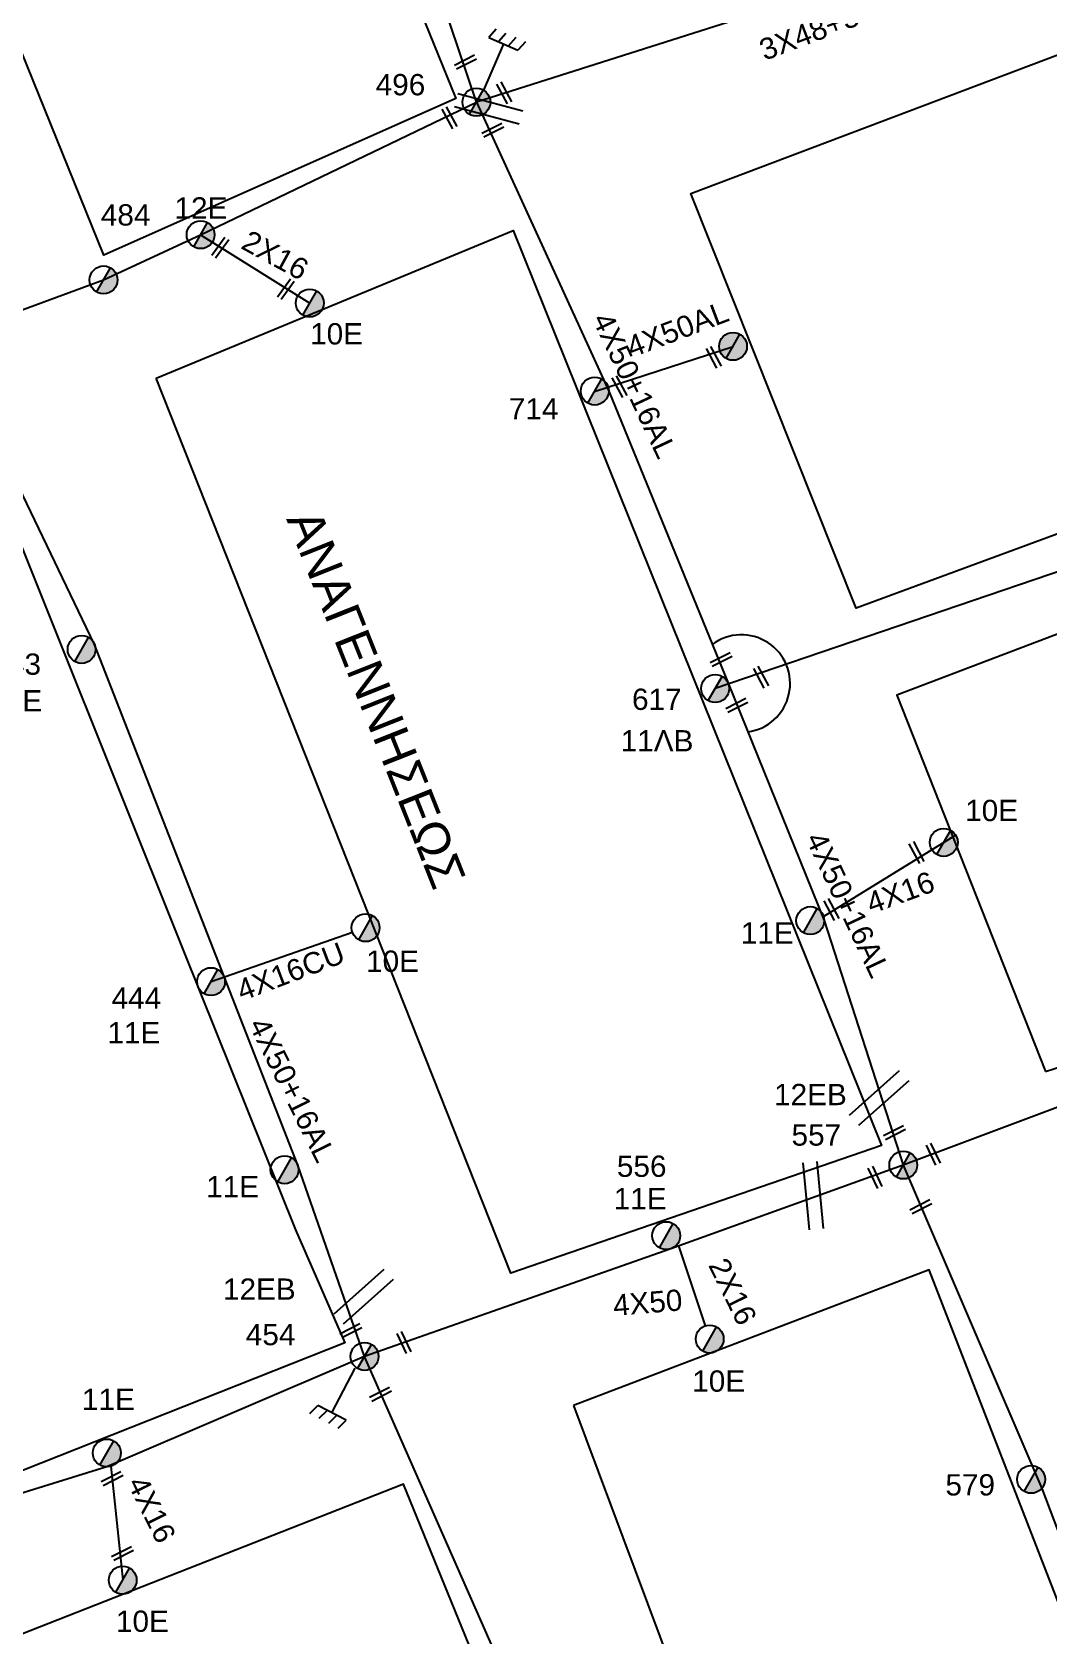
# Model space of a CAD drawing. Header units: millimetres. Extents: x 7453 to 9570, y 777 to 1872.
# Drawn here: x 7853.3 to 7939.2, y 1321.5 to 1456.9 of the extents above; entities that cross this region are included whole.
import ezdxf

# ---------------------------------------------------------------- set-up
doc = ezdxf.new("R2010")
doc.units = ezdxf.units.MM
doc.linetypes.add('DASHED', pattern=[19.05, 12.7, -6.35])
for name, color, linetype in [('Άγνωστα', 7, 'Continuous'), ('Γέφυρες Εναέριου Δικτύου', 7, 'Continuous'), ('Γείωση', 7, 'Continuous'), ('Γυμνά εναέρια ΧΤ (1Φ)   2x16AL', 7, 'Continuous'), ('Γυμνά εναέρια ΧΤ (3Φ)   4x50AL', 7, 'Continuous'), ('Γυμνά εναέρια ΧΤ και ΦΟΠ (3Φ)   4x50+16AL', 7, 'Continuous'), ('Εναέρια παροχή ΧΤ 4x16', 7, 'SYN_LINE'), ('Επιγραφές - Σχήματα', 7, 'Continuous'), ('Μηχανική τομή', 7, 'Continuous'), ('Στύλος Ξύλινος', 7, 'Continuous'), ('Στύλος Ξύλινος @ 1', 7, 'Continuous'), ('Στύλος ΦΜ', 7, 'Continuous'), ('Στύλος ΦΜ @ 1', 7, 'Continuous'), ('Τομή', 7, 'Continuous'), ('Υπόβαθρο ΔΕΗ', 7, 'Continuous'), ('Υπόγεια καλώδια Παροχών ΧΤ   4x16CU', 7, 'DASHED'), ('Υπόγεια καλώδια Παροχών ΧΤ   4x50AL', 7, 'DASHED')]:
    doc.layers.add(name, color=color, linetype=linetype)
doc.styles.get("Standard").update_dxf_attribs({"font": 'ARIAL.TTF'})
doc.linetypes.add('SYN_LINE', pattern='A,0.5,-0.0001,["/\\/\\/\\/",Standard,S=0.1,R=0,X=0,Y=-0.05],-0.25', length=0.7501)

# ---------------------------------------------------------------- blocks, each defined once
blk = doc.blocks.new('ΥΠΑΡΧΩΝ ΤΣΙΜΕΝΤΕΝΙΟΣ ΣΤΥΛΟΣ')
at = {"layer": 'Στύλος ΦΜ'}
blk.add_hatch(color=7, dxfattribs=at).paths.add_polyline_path([(-1.29, -2.28, 0.574793), (2.62, 0, 0.268822), (1.3, 2.27)])
at = {"layer": 'Στύλος ΦΜ', "color": 7}
blk.add_line((-1.29, -2.28), (1.3, 2.27), dxfattribs=at)
blk.add_circle((0, 0), 2.62, dxfattribs=at)
at = {"layer": 'Στύλος ΦΜ', "flags": 4}
for tag, p in [('ΑΡΙΘΜΟΣ', (-4.68, 8.05)), ('ΤΥΠΟΣ', (-4.91, 3.03))]:
    blk.add_attdef(tag, p, '', height=4, dxfattribs=at)
blk = doc.blocks.new('ΓΕΙΩΣΗ')
at = {"layer": 'Γείωση', "ltscale": 40}
for p, q in [((-2.34, 11.45), (-3, 9.45)), ((-0.34, 11.45), (-1, 9.45)), ((0, 9.45), (0, 0)), ((1.66, 11.45), (1, 9.45)), ((3.66, 11.45), (3, 9.45))]:
    blk.add_line(p, q, dxfattribs=at)
blk.add_lwpolyline([(-3, 9.45), (3, 9.45)], dxfattribs=at)
blk = doc.blocks.new('ΜΗΧΑΝΙΚΗ ΤΟΜΗ')
at = {"layer": 'Μηχανική τομή', "ltscale": 40}
for p, q in [((-1.89, 0.78), (1.89, 0.78)), ((1.89, 0), (-1.89, 0))]:
    blk.add_line(p, q, dxfattribs=at)
blk = doc.blocks.new('ΤΟΜΗ')
at = {"layer": 'Τομή', "ltscale": 40}
for p, q in [((-5.68, 0), (5.68, 0)), ((5.68, -2.33), (-5.68, -2.33))]:
    blk.add_line(p, q, dxfattribs=at)
blk = doc.blocks.new('ΥΠΑΡΧΩΝ ΞΥΛΙΝΟΣ ΣΤΥΛΟΣ')
at = {"layer": 'Στύλος Ξύλινος'}
h = blk.add_hatch(color=7, dxfattribs=at)
h.paths.add_polyline_path([(-2.62, 0, 0.270008), (-1.29, -2.28), (1.3, 2.27, 0.576266)])
h.paths.add_polyline_path([(-1.29, -2.28, 0.574793), (2.62, 0, 0.268822), (1.3, 2.27)])
at = {"layer": 'Στύλος Ξύλινος', "color": 7}
blk.add_line((-1.29, -2.28), (1.3, 2.27), dxfattribs=at)
blk.add_circle((0, 0), 2.62, dxfattribs=at)
at = {"layer": 'Στύλος Ξύλινος', "flags": 4}
for tag, p in [('ΑΡΙΘΜΟΣ', (-4.91, 8.6)), ('ΤΥΠΟΣ', (-4.85, 3.39))]:
    blk.add_attdef(tag, p, '', height=4, dxfattribs=at)

msp = doc.modelspace()

# ---------------------------------------------------------------- linework, layer by layer
at = {"layer": 'Άγνωστα', "color": 85}
msp.add_lwpolyline([(7890.91, 1451.02), (7882.79, 1475.08), (7870.43, 1504.41), (7854.7, 1540.79, 0.373543), (7856.34, 1543.82), (7854.94, 1546.67), (7854.18, 1546.76)], format="xyb", dxfattribs=at)
msp.add_lwpolyline([(7992.94, 1489.9), (7958.84, 1475.2), (7922.27, 1461), (7890.91, 1451.02)], dxfattribs=at)
at = {"layer": 'Άγνωστα', "color": 1}
msp.add_lwpolyline([(7846.14, 1431.14), (7859.39, 1435.99), (7867.59, 1439.81), (7890.91, 1451.02)], dxfattribs=at)
at = {"layer": 'Γέφυρες Εναέριου Δικτύου'}
msp.add_arc((7913.32, 1401.88), 4.12, 277.3999, 126.8517, dxfattribs=at)
at = {"layer": 'Γυμνά εναέρια ΧΤ (1Φ)   2x16AL', "color": 1}
msp.add_lwpolyline([(7867.59, 1439.81), (7876.82, 1434.04)], dxfattribs=at)
at = {"layer": 'Γυμνά εναέρια ΧΤ (1Φ)   2x16AL', "color": 5}
msp.add_lwpolyline([(7908.01, 1354.34), (7910.26, 1347.58)], dxfattribs=at)
at = {"layer": 'Γυμνά εναέρια ΧΤ (3Φ)   4x50AL', "color": 1}
msp.add_lwpolyline([(8025.43, 1446.83), (8015.52, 1439.83), (7981.23, 1427.08), (7965.8, 1421.18), (7947.09, 1413.72), (7911.1, 1401.46)], dxfattribs=at)
at = {"layer": 'Γυμνά εναέρια ΧΤ (3Φ)   4x50AL', "color": 5, "ltscale": 0.15}
msp.add_lwpolyline([(7913.73, 1261.84), (7905.64, 1283.51), (7898.71, 1305.89), (7881.45, 1345)], dxfattribs=at)
at = {"layer": 'Γυμνά εναέρια ΧΤ και ΦΟΠ (3Φ)   4x50+16AL', "color": 1}
msp.add_lwpolyline([(7890.91, 1451.02), (7902.1, 1426.6), (7912.19, 1401.91), (7920.31, 1381.84), (7927.01, 1361.18)], dxfattribs=at)
at = {"layer": 'Γυμνά εναέρια ΧΤ και ΦΟΠ (3Φ)   4x50+16AL', "color": 85}
msp.add_lwpolyline([(7881.45, 1345), (7875.8, 1361.17), (7869.57, 1377.11), (7858.63, 1405.19), (7846.14, 1431.14)], dxfattribs=at)
at = {"layer": 'Γυμνά εναέρια ΧΤ και ΦΟΠ (3Φ)   4x50+16AL', "color": 2}
for points in [[(8046.24, 1393.4), (8026.61, 1397.62), (7999.59, 1388.59), (7979.85, 1381.45), (7956.9, 1372.39), (7927.01, 1361.18)], [(7927.01, 1361.18), (7938.71, 1333.84), (7947.54, 1310.56), (7954.66, 1291.56), (7962.31, 1271.76), (7962.31, 1271.76)]]:
    msp.add_lwpolyline(points, dxfattribs=at)
at = {"layer": 'Γυμνά εναέρια ΧΤ και ΦΟΠ (3Φ)   4x50+16AL', "color": 5}
msp.add_lwpolyline([(7927.01, 1361.18), (7907.36, 1354.11), (7881.45, 1345), (7859.66, 1335.66), (7840.66, 1329.79)], dxfattribs=at)
at = {"layer": 'Εναέρια παροχή ΧΤ 4x16', "color": 1, "linetype": 'Continuous', "ltscale": 15}
msp.add_lwpolyline([(7920.26, 1382.2), (7931.43, 1389.07)], dxfattribs=at)
at = {"layer": 'Εναέρια παροχή ΧΤ 4x16', "color": 5, "ltscale": 15}
msp.add_lwpolyline([(7860, 1335.72), (7861.01, 1326.09)], dxfattribs=at)
at = {"layer": 'Υπόβαθρο ΔΕΗ'}
for points in [[(7827.04, 1517.98), (7856.83, 1530.93), (7889.16, 1451.34), (7859.4, 1438.08), (7827.04, 1517.98)], [(8014.99, 1442.14), (7923.03, 1408.26), (7909.05, 1443.29), (7990.76, 1474.22), (8005.06, 1457.8), (8014.99, 1442.14)], [(7863.82, 1427.69), (7894.02, 1440.17), (7925.17, 1362.84), (7893.81, 1352.03), (7863.82, 1427.69)], [(7820.07, 1384.68), (7838.09, 1392.39), (7829.52, 1412.68), (7849.37, 1421.08), (7866.18, 1379.21), (7875.62, 1355.71), (7879.78, 1346.14), (7841.98, 1331.2), (7820.07, 1384.68)], [(7899.13, 1340.85), (7927.28, 1265.55), (7960.08, 1272.8), (7929.2, 1352.31), (7899.13, 1340.85)], [(7911.91, 1262.74), (7898.07, 1296.26), (7898.42, 1300.71), (7884.75, 1334.2), (7846.04, 1319.01), (7854.2, 1300.7), (7853.45, 1296.6), (7870.65, 1254.23), (7911.91, 1262.74)]]:
    msp.add_lwpolyline(points, dxfattribs=at)
msp.add_lwpolyline([(7939.02, 1369.08), (7963.69, 1376.98), (7974.28, 1381.79), (8030.82, 1401.71, 0.068415), (8025, 1419.32, 0.036736), (8016.95, 1435.27), (7926.46, 1400.91), (7939.02, 1369.08)], format="xyb", dxfattribs=at)
at = {"layer": 'Υπόγεια καλώδια Παροχών ΧΤ   4x16CU', "ltscale": 20}
msp.add_lwpolyline([(7868.47, 1376.68), (7880.43, 1380.86)], dxfattribs=at)
at = {"layer": 'Υπόγεια καλώδια Παροχών ΧΤ   4x50AL', "color": 1, "ltscale": 20}
msp.add_lwpolyline([(7900.89, 1426.55), (7912.61, 1430.38)], dxfattribs=at)

# ---------------------------------------------------------------- block references
at = {"layer": 'Γείωση'}
for p, xscale, yscale, zscale, rotation in [((7891.5, 1452.04), 0.4499999999998211, 0.4499999999998211, 0.4499999999998211, 336.6040800285017), ((7880.65, 1344.01), 0.4499999999998752, 0.4499999999998752, 0.4499999999998752, 152.6733929185158)]:
    msp.add_blockref('ΓΕΙΩΣΗ', p, dxfattribs=dict(at, xscale=xscale, yscale=yscale, zscale=zscale, rotation=rotation))
at = {"layer": 'Μηχανική τομή'}
for p, xscale, yscale, zscale, rotation in [((7890.08, 1454.24), 0.4999999999999175, 0.4999999999999175, 0.4999999999999175, 26.90664696949336), ((7893.09, 1451.71), 0.4999999999998876, 0.4999999999998876, 0.4999999999998876, 298.0362376436686), ((7888.46, 1449.6), 0.4999999999998876, 0.4999999999998876, 0.4999999999998876, 298.0362376436686), ((7892.39, 1448.48), 0.4999999999999175, 0.4999999999999175, 0.4999999999999175, 26.90664696949336), ((7869.41, 1438.61), 0.4999999999999007, 0.4999999999999007, 0.4999999999999007, 54.02702963759673), ((7874.95, 1435.1), 0.4999999999999071, 0.4999999999999071, 0.4999999999999071, 54.02702963760127), ((7910.81, 1429.36), 0.4999999999998876, 0.4999999999998876, 0.4999999999998876, 298.0362376436686), ((7902.84, 1426.88), 0.4999999999998876, 0.4999999999998876, 0.4999999999998876, 298.0362376436686), ((7911.69, 1403.74), 0.4999999999999175, 0.4999999999999175, 0.4999999999999175, 26.90664696949336), ((7914.81, 1402.33), 0.4999999999998876, 0.4999999999998876, 0.4999999999998876, 298.0362376436686), ((7913.02, 1399.86), 0.4999999999999175, 0.4999999999999175, 0.4999999999999175, 26.90664696949336), ((7927.96, 1387.5), 0.4999999999998876, 0.4999999999998876, 0.4999999999998876, 298.0362376436686), ((7920.76, 1382.68), 0.4999999999998876, 0.4999999999998876, 0.4999999999998876, 298.0362376436686), ((7926.35, 1363.75), 0.4999999999999175, 0.4999999999999175, 0.4999999999999175, 26.90664696949336), ((7929.72, 1362.18), 0.4999999999999088, 0.4999999999999088, 0.4999999999999088, 115.1477417711237), ((7924.8, 1360.23), 0.4999999999999088, 0.4999999999999088, 0.4999999999999088, 115.1477417711237), ((7928.59, 1357.48), 0.4999999999999175, 0.4999999999999175, 0.4999999999999175, 26.90664696949336), ((7880.38, 1347), 0.4999999999999175, 0.4999999999999175, 0.4999999999999175, 26.90664696949336), ((7884.96, 1346.26), 0.4999999999999072, 0.4999999999999072, 0.4999999999999072, 115.147741771131), ((7882.9, 1341.63), 0.4999999999999175, 0.4999999999999175, 0.4999999999999175, 26.90664696949336), ((7860.19, 1334.5), 0.4999999999999175, 0.4999999999999175, 0.4999999999999175, 26.90664696949336), ((7861.08, 1328.17), 0.4999999999999175, 0.4999999999999175, 0.4999999999999175, 26.90664696949336)]:
    msp.add_blockref('ΜΗΧΑΝΙΚΗ ΤΟΜΗ', p, dxfattribs=dict(at, xscale=xscale, yscale=yscale, zscale=zscale, rotation=rotation))
at = {"layer": 'Στύλος Ξύλινος @ 1', "ltscale": 40, "xscale": 0.4499999999998181, "yscale": 0.4499999999998181, "zscale": 0.4499999999998181}
msp.add_blockref('ΥΠΑΡΧΩΝ ΞΥΛΙΝΟΣ ΣΤΥΛΟΣ', (7912.61, 1430.38), dxfattribs=at)
at = {"layer": 'Στύλος ΦΜ @ 1', "ltscale": 40}
ref = msp.add_blockref('ΥΠΑΡΧΩΝ ΤΣΙΜΕΝΤΕΝΙΟΣ ΣΤΥΛΟΣ', (7890.91, 1451.02), dxfattribs=dict(at, xscale=0.4499999999998181, yscale=0.4499999999998181, zscale=0.4499999999998181))
ref.add_attrib('ΑΡΙΘΜΟΣ', '496', (7882.39, 1451.6), dxfattribs={"layer": 'Στύλος ΦΜ', "height": 1.8, "flags": 4})
ref = msp.add_blockref('ΥΠΑΡΧΩΝ ΤΣΙΜΕΝΤΕΝΙΟΣ ΣΤΥΛΟΣ', (7867.59, 1439.82), dxfattribs=dict(at, xscale=0.4499999999998181, yscale=0.4499999999998181, zscale=0.4499999999998181))
ref.add_attrib('ΤΥΠΟΣ', '12E', (7865.38, 1441.18), dxfattribs={"layer": 'Στύλος ΦΜ', "height": 1.8, "flags": 4})
ref = msp.add_blockref('ΥΠΑΡΧΩΝ ΤΣΙΜΕΝΤΕΝΙΟΣ ΣΤΥΛΟΣ', (7859.38, 1436), dxfattribs=dict(at, xscale=0.4499999999998181, yscale=0.4499999999998181, zscale=0.4499999999998181))
ref.add_attrib('ΑΡΙΘΜΟΣ', '484', (7859.15, 1440.59), dxfattribs={"layer": 'Στύλος ΦΜ', "height": 1.8, "flags": 4})
ref = msp.add_blockref('ΥΠΑΡΧΩΝ ΤΣΙΜΕΝΤΕΝΙΟΣ ΣΤΥΛΟΣ', (7876.82, 1434.04), dxfattribs=dict(at, xscale=0.4499999999998181, yscale=0.4499999999998181, zscale=0.4499999999998181))
ref.add_attrib('ΤΥΠΟΣ', '10E', (7876.85, 1430.54), dxfattribs={"layer": 'Στύλος ΦΜ', "height": 1.8, "flags": 4})
ref = msp.add_blockref('ΥΠΑΡΧΩΝ ΤΣΙΜΕΝΤΕΝΙΟΣ ΣΤΥΛΟΣ', (7900.92, 1426.6), dxfattribs=dict(at, xscale=0.4499999999998181, yscale=0.4499999999998181, zscale=0.4499999999998181))
ref.add_attrib('ΑΡΙΘΜΟΣ', '714', (7893.65, 1424.2), dxfattribs={"layer": 'Στύλος ΦΜ', "height": 1.8, "flags": 4})
ref = msp.add_blockref('ΥΠΑΡΧΩΝ ΤΣΙΜΕΝΤΕΝΙΟΣ ΣΤΥΛΟΣ', (7857.53, 1404.76), dxfattribs=dict(at, xscale=0.4499999999998181, yscale=0.4499999999998181, zscale=0.4499999999998181))
ref.add_attrib('ΤΥΠΟΣ', '11Ε', (7849.72, 1399.52), dxfattribs={"layer": 'Στύλος ΦΜ', "height": 1.8, "flags": 4})
ref.add_attrib('ΑΡΙΘΜΟΣ', '443', (7849.9, 1402.62), dxfattribs={"layer": 'Στύλος ΦΜ', "height": 1.8, "flags": 4})
ref = msp.add_blockref('ΥΠΑΡΧΩΝ ΤΣΙΜΕΝΤΕΝΙΟΣ ΣΤΥΛΟΣ', (7911.1, 1401.46), dxfattribs=dict(at, xscale=0.4499999999998181, yscale=0.4499999999998181, zscale=0.4499999999998181))
ref.add_attrib('ΤΥΠΟΣ', '11ΛΒ', (7903.11, 1396.14), dxfattribs={"layer": 'Στύλος ΦΜ', "height": 1.8, "flags": 4})
ref.add_attrib('ΑΡΙΘΜΟΣ', '617', (7904.07, 1399.65), dxfattribs={"layer": 'Στύλος ΦΜ', "height": 1.8, "flags": 4})
ref = msp.add_blockref('ΥΠΑΡΧΩΝ ΤΣΙΜΕΝΤΕΝΙΟΣ ΣΤΥΛΟΣ', (7930.43, 1388.45), dxfattribs=dict(at, xscale=0.4499999999998181, yscale=0.4499999999998181, zscale=0.4499999999998181))
ref.add_attrib('ΑΡΙΘΜΟΣ', '10Ε', (7932.24, 1390.25), dxfattribs={"layer": 'Στύλος ΦΜ', "height": 1.8, "flags": 4})
ref = msp.add_blockref('ΥΠΑΡΧΩΝ ΤΣΙΜΕΝΤΕΝΙΟΣ ΣΤΥΛΟΣ', (7881.54, 1381.24), dxfattribs=dict(at, xscale=0.4499999999998181, yscale=0.4499999999998181, zscale=0.4499999999998181))
ref.add_attrib('ΤΥΠΟΣ', '10Ε', (7881.58, 1377.51), dxfattribs={"layer": 'Στύλος ΦΜ', "height": 1.8, "flags": 4})
ref = msp.add_blockref('ΥΠΑΡΧΩΝ ΤΣΙΜΕΝΤΕΝΙΟΣ ΣΤΥΛΟΣ', (7919.14, 1381.84), dxfattribs=dict(at, xscale=0.4499999999998181, yscale=0.4499999999998181, zscale=0.4499999999998181))
ref.add_attrib('ΑΡΙΘΜΟΣ', '11Ε', (7913.27, 1379.9), dxfattribs={"layer": 'Στύλος ΦΜ', "height": 1.8, "flags": 4})
ref = msp.add_blockref('ΥΠΑΡΧΩΝ ΤΣΙΜΕΝΤΕΝΙΟΣ ΣΤΥΛΟΣ', (7868.47, 1376.68), dxfattribs=dict(at, xscale=0.4499999999998181, yscale=0.4499999999998181, zscale=0.4499999999998181))
ref.add_attrib('ΤΥΠΟΣ', '11Ε', (7859.71, 1371.46), dxfattribs={"layer": 'Στύλος ΦΜ', "height": 1.8, "flags": 4})
ref.add_attrib('ΑΡΙΘΜΟΣ', '444', (7860.06, 1374.39), dxfattribs={"layer": 'Στύλος ΦΜ', "height": 1.8, "flags": 4})
ref = msp.add_blockref('ΥΠΑΡΧΩΝ ΤΣΙΜΕΝΤΕΝΙΟΣ ΣΤΥΛΟΣ', (7927.01, 1361.18), dxfattribs=dict(at, xscale=0.4499999999998181, yscale=0.4499999999998181, zscale=0.4499999999998181))
ref.add_attrib('ΤΥΠΟΣ', '557', (7917.56, 1362.82), dxfattribs={"layer": 'Στύλος ΦΜ', "height": 1.8, "flags": 4})
ref.add_attrib('ΑΡΙΘΜΟΣ', '12ΕΒ', (7916.08, 1366.24), dxfattribs={"layer": 'Στύλος ΦΜ', "height": 1.8, "flags": 4})
ref = msp.add_blockref('ΥΠΑΡΧΩΝ ΤΣΙΜΕΝΤΕΝΙΟΣ ΣΤΥΛΟΣ', (7874.69, 1360.78), dxfattribs=dict(at, xscale=0.4499999999998181, yscale=0.4499999999998181, zscale=0.4499999999998181))
ref.add_attrib('ΑΡΙΘΜΟΣ', '11Ε', (7868.06, 1358.45), dxfattribs={"layer": 'Στύλος ΦΜ', "height": 1.8, "flags": 4})
ref = msp.add_blockref('ΥΠΑΡΧΩΝ ΤΣΙΜΕΝΤΕΝΙΟΣ ΣΤΥΛΟΣ', (7906.96, 1355.21), dxfattribs=dict(at, xscale=0.4499999999998181, yscale=0.4499999999998181, zscale=0.4499999999998181))
ref.add_attrib('ΤΥΠΟΣ', '11Ε', (7902.52, 1357.44), dxfattribs={"layer": 'Στύλος ΦΜ', "height": 1.8, "flags": 4})
ref.add_attrib('ΑΡΙΘΜΟΣ', '556', (7902.79, 1360.18), dxfattribs={"layer": 'Στύλος ΦΜ', "height": 1.8, "flags": 4})
ref = msp.add_blockref('ΥΠΑΡΧΩΝ ΤΣΙΜΕΝΤΕΝΙΟΣ ΣΤΥΛΟΣ', (7881.45, 1345), dxfattribs=dict(at, xscale=0.4499999999998181, yscale=0.4499999999998181, zscale=0.4499999999998181))
ref.add_attrib('ΤΥΠΟΣ', '12EB', (7869.48, 1349.79), dxfattribs={"layer": 'Στύλος ΦΜ', "height": 1.8, "flags": 4})
ref.add_attrib('ΑΡΙΘΜΟΣ', '454', (7871.41, 1345.95), dxfattribs={"layer": 'Στύλος ΦΜ', "height": 1.8, "flags": 4})
ref = msp.add_blockref('ΥΠΑΡΧΩΝ ΤΣΙΜΕΝΤΕΝΙΟΣ ΣΤΥΛΟΣ', (7910.64, 1346.47), dxfattribs=dict(at, xscale=0.4499999999998181, yscale=0.4499999999998181, zscale=0.4499999999998181))
ref.add_attrib('ΑΡΙΘΜΟΣ', '10Ε', (7909.16, 1342.02), dxfattribs={"layer": 'Στύλος ΦΜ', "height": 1.8, "flags": 4})
ref = msp.add_blockref('ΥΠΑΡΧΩΝ ΤΣΙΜΕΝΤΕΝΙΟΣ ΣΤΥΛΟΣ', (7859.66, 1336.84), dxfattribs=dict(at, xscale=0.4499999999998181, yscale=0.4499999999998181, zscale=0.4499999999998181))
ref.add_attrib('ΤΥΠΟΣ', '11E', (7857.55, 1340.47), dxfattribs={"layer": 'Στύλος ΦΜ', "height": 1.8, "flags": 4})
ref = msp.add_blockref('ΥΠΑΡΧΩΝ ΤΣΙΜΕΝΤΕΝΙΟΣ ΣΤΥΛΟΣ', (7937.82, 1334.61), dxfattribs=dict(at, xscale=0.4499999999998181, yscale=0.4499999999998181, zscale=0.4499999999998181))
ref.add_attrib('ΑΡΙΘΜΟΣ', '579', (7930.57, 1333.25), dxfattribs={"layer": 'Στύλος ΦΜ', "height": 1.8, "flags": 4})
ref = msp.add_blockref('ΥΠΑΡΧΩΝ ΤΣΙΜΕΝΤΕΝΙΟΣ ΣΤΥΛΟΣ', (7861, 1326.09), dxfattribs=dict(at, xscale=0.4499999999998181, yscale=0.4499999999998181, zscale=0.4499999999998181))
ref.add_attrib('ΤΥΠΟΣ', '10E', (7860.43, 1321.72), dxfattribs={"layer": 'Στύλος ΦΜ', "height": 1.8, "flags": 4})
at = {"layer": 'Τομή'}
for p, xscale, yscale, zscale, rotation in [((7892.09, 1451.02), 0.499999999999963, 0.499999999999963, 0.499999999999963, 345.0862212757061), ((7924.57, 1367.29), 0.4999999999999682, 0.4999999999999682, 0.4999999999999682, 41.68157489176464), ((7919.97, 1358.64), 0.4999999999999377, 0.4999999999999377, 0.4999999999999377, 275.4158823127018), ((7880.99, 1350.48), 0.4999999999999682, 0.4999999999999682, 0.4999999999999682, 41.68157489176464)]:
    msp.add_blockref('ΤΟΜΗ', p, dxfattribs=dict(at, xscale=xscale, yscale=yscale, zscale=zscale, rotation=rotation))

# ---------------------------------------------------------------- texts
at = {"layer": 'Άγνωστα', "insert": (7914.64, 1456.19), "char_height": 1.8, "width": 36.4294, "attachment_point": 1, "rotation": 20.7512}
msp.add_mtext('3X48+38+13/5', dxfattribs=at)
at = {"layer": 'Γυμνά εναέρια ΧΤ (1Φ)   2x16AL', "char_height": 1.8, "width": 36.4294, "attachment_point": 1}
for insert, rotation in [((7871.76, 1440.29), 331.409), ((7912.1, 1353.52), 296.2819)]:
    msp.add_mtext('2X16', dxfattribs=dict(at, insert=insert, rotation=rotation))
at = {"layer": 'Γυμνά εναέρια ΧΤ (3Φ)   4x50AL', "insert": (7902.39, 1350.21), "char_height": 1.8, "width": 36.4294, "attachment_point": 1, "rotation": 4.7602}
msp.add_mtext('4X50', dxfattribs=at)
at = {"layer": 'Γυμνά εναέρια ΧΤ και ΦΟΠ (3Φ)   4x50+16AL', "char_height": 1.8, "width": 36.4294, "attachment_point": 1}
for insert, rotation in [((7902.3, 1433.45), 295.2001), ((7920.34, 1389.55), 295.2001), ((7873.23, 1373.86), 296.2819)]:
    msp.add_mtext('4X50+16AL', dxfattribs=dict(at, insert=insert, rotation=rotation))
at = {"layer": 'Εναέρια παροχή ΧΤ 4x16', "char_height": 1.8, "width": 36.4294, "attachment_point": 1}
for s, insert, rotation in [('\\pt9;4X16', (7923.69, 1384.08), 19.8077), ('4X16', (7862.97, 1335.1), 296.2819)]:
    msp.add_mtext(s, dxfattribs=dict(at, insert=insert, rotation=rotation))
at = {"layer": 'Επιγραφές - Σχήματα', "insert": (7877.6, 1416.91), "char_height": 3, "width": 36.4294, "attachment_point": 1, "rotation": 291.6247}
msp.add_mtext('\\pt9.45;ANAΓENNHΣEΩΣ', dxfattribs=at)
at = {"layer": 'Υπόγεια καλώδια Παροχών ΧΤ   4x16CU', "insert": (7870.44, 1376.7), "char_height": 1.8, "width": 36.4294, "attachment_point": 1, "rotation": 20.7512}
msp.add_mtext('4X16CU', dxfattribs=at)
at = {"layer": 'Υπόγεια καλώδια Παροχών ΧΤ   4x50AL', "insert": (7903.41, 1431.09), "char_height": 1.8, "width": 36.4294, "attachment_point": 1, "rotation": 20.7512}
msp.add_mtext('4X50AL', dxfattribs=at)

doc.saveas('drawing.dxf')
